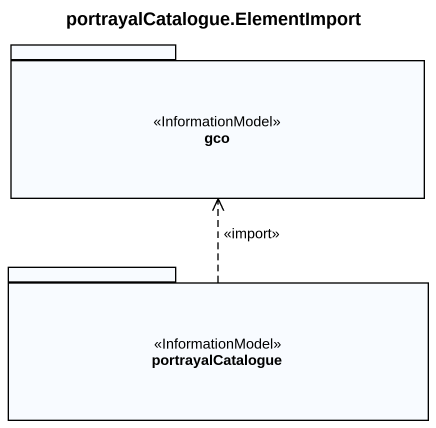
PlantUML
@startuml
title portrayalCatalogue.ElementImport
package gco <<InformationModel>> {
}
package portrayalCatalogue <<InformationModel>> {
}
portrayalCatalogue .up.> gco : <<import>>
@enduml
